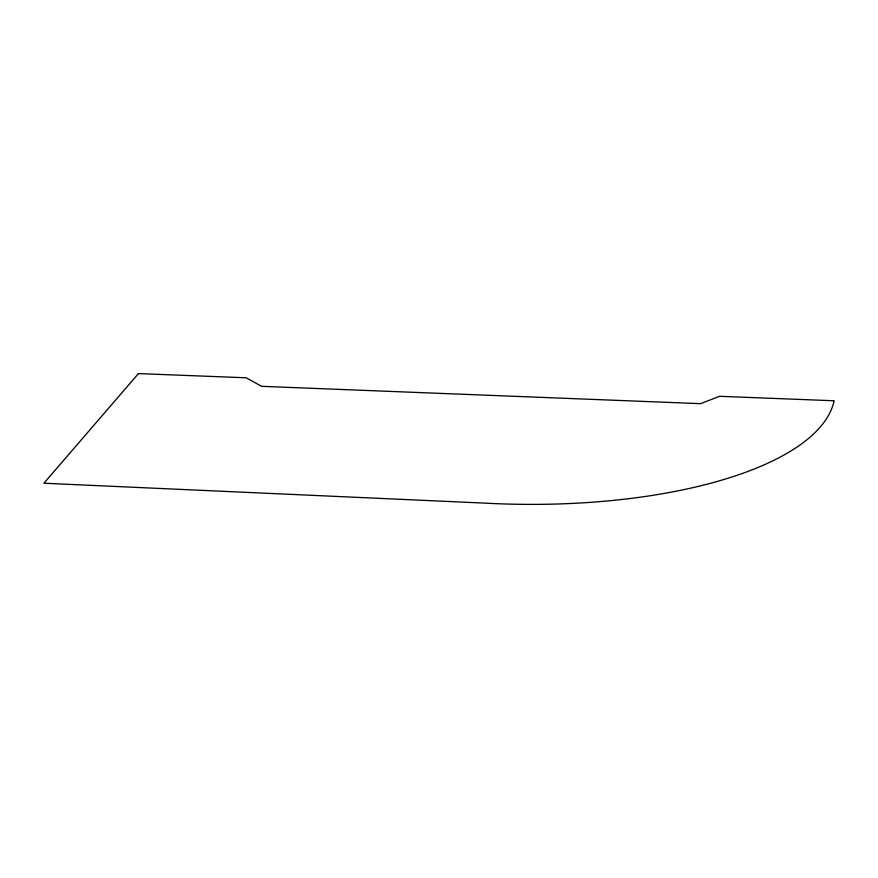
<?xml version="1.0" encoding="UTF-8"?>
<svg xmlns="http://www.w3.org/2000/svg" width="878" height="878" viewBox="0 0 878 878"><rect width="100%" height="100%" fill="white"/><g stroke="black" fill="none" stroke-linecap="round" stroke-linejoin="round"><path stroke-width="1.32" d="M138.45 373.589L43.9 483.229L484.524 503.105A321.776 119.474 1.4 0 0 834.1 400.774L719.554 396.296L700.589 403.66L261.556 386.32L246.246 377.792L138.45 373.589"/></g></svg>
